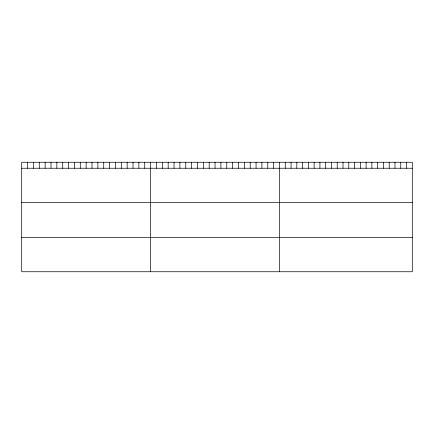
<?xml version="1.0" encoding="UTF-8"?>
<svg xmlns="http://www.w3.org/2000/svg" width="434" height="434" viewBox="0 0 434 434"><rect width="100%" height="100%" fill="white"/><g stroke="black" fill="none" stroke-linecap="round" stroke-linejoin="round"><path stroke-width="0.65" d="M412.3 168.24L412.3 271.744L21.7 271.744L21.7 162.256L412.3 162.256L412.3 168.24L21.7 168.24M21.7 202.396L412.3 202.396M21.7 237.588L412.3 237.588M406.528 162.256L406.528 168.24M400.75 162.256L400.75 168.24M394.978 162.256L394.978 168.24M389.206 162.256L389.206 168.24M383.428 162.256L383.428 168.24M377.656 162.256L377.656 168.24M371.884 162.256L371.884 168.24M366.106 162.256L366.106 168.24M360.334 162.256L360.334 168.24M354.562 162.256L354.562 168.24M348.784 162.256L348.784 168.24M343.012 162.256L343.012 168.24M337.234 162.256L337.234 168.24M331.462 162.256L331.462 168.24M325.69 162.256L325.69 168.24M319.912 162.256L319.912 168.24M314.14 162.256L314.14 168.24M308.368 162.256L308.368 168.24M302.59 162.256L302.59 168.24M296.818 162.256L296.818 168.24M291.046 162.256L291.046 168.24M285.268 162.256L285.268 168.24M279.496 162.256L279.496 271.744M273.637 162.256L273.637 168.24M267.778 162.256L267.778 168.24M261.919 162.256L261.919 168.24M256.06 162.256L256.06 168.24M250.201 162.256L250.201 168.24M244.342 162.256L244.342 168.24M238.483 162.256L238.483 168.24M232.624 162.256L232.624 168.24M226.765 162.256L226.765 168.24M220.906 162.256L220.906 168.24M215.047 162.256L215.047 168.24M209.188 162.256L209.188 168.24M203.329 162.256L203.329 168.24M197.47 162.256L197.47 168.24M191.611 162.256L191.611 168.24M185.752 162.256L185.752 168.24M179.893 162.256L179.893 168.24M174.034 162.256L174.034 168.24M168.175 162.256L168.175 168.24M162.316 162.256L162.316 168.24M156.457 162.256L156.457 168.24M150.598 162.256L150.598 271.744M144.739 162.256L144.739 168.24M138.88 162.256L138.88 168.24M133.021 162.256L133.021 168.24M127.162 162.256L127.162 168.24M121.303 162.256L121.303 168.24M115.444 162.256L115.444 168.24M109.585 162.256L109.585 168.24M103.726 162.256L103.726 168.24M97.867 162.256L97.867 168.24M92.008 162.256L92.008 168.24M86.149 162.256L86.149 168.24M80.29 162.256L80.29 168.24M74.431 162.256L74.431 168.24M68.572 162.256L68.572 168.24M62.713 162.256L62.713 168.24M56.854 162.256L56.854 168.24M50.995 162.256L50.995 168.24M45.136 162.256L45.136 168.24M39.277 162.256L39.277 168.24M33.418 162.256L33.418 168.24M27.559 162.256L27.559 168.24"/></g></svg>
